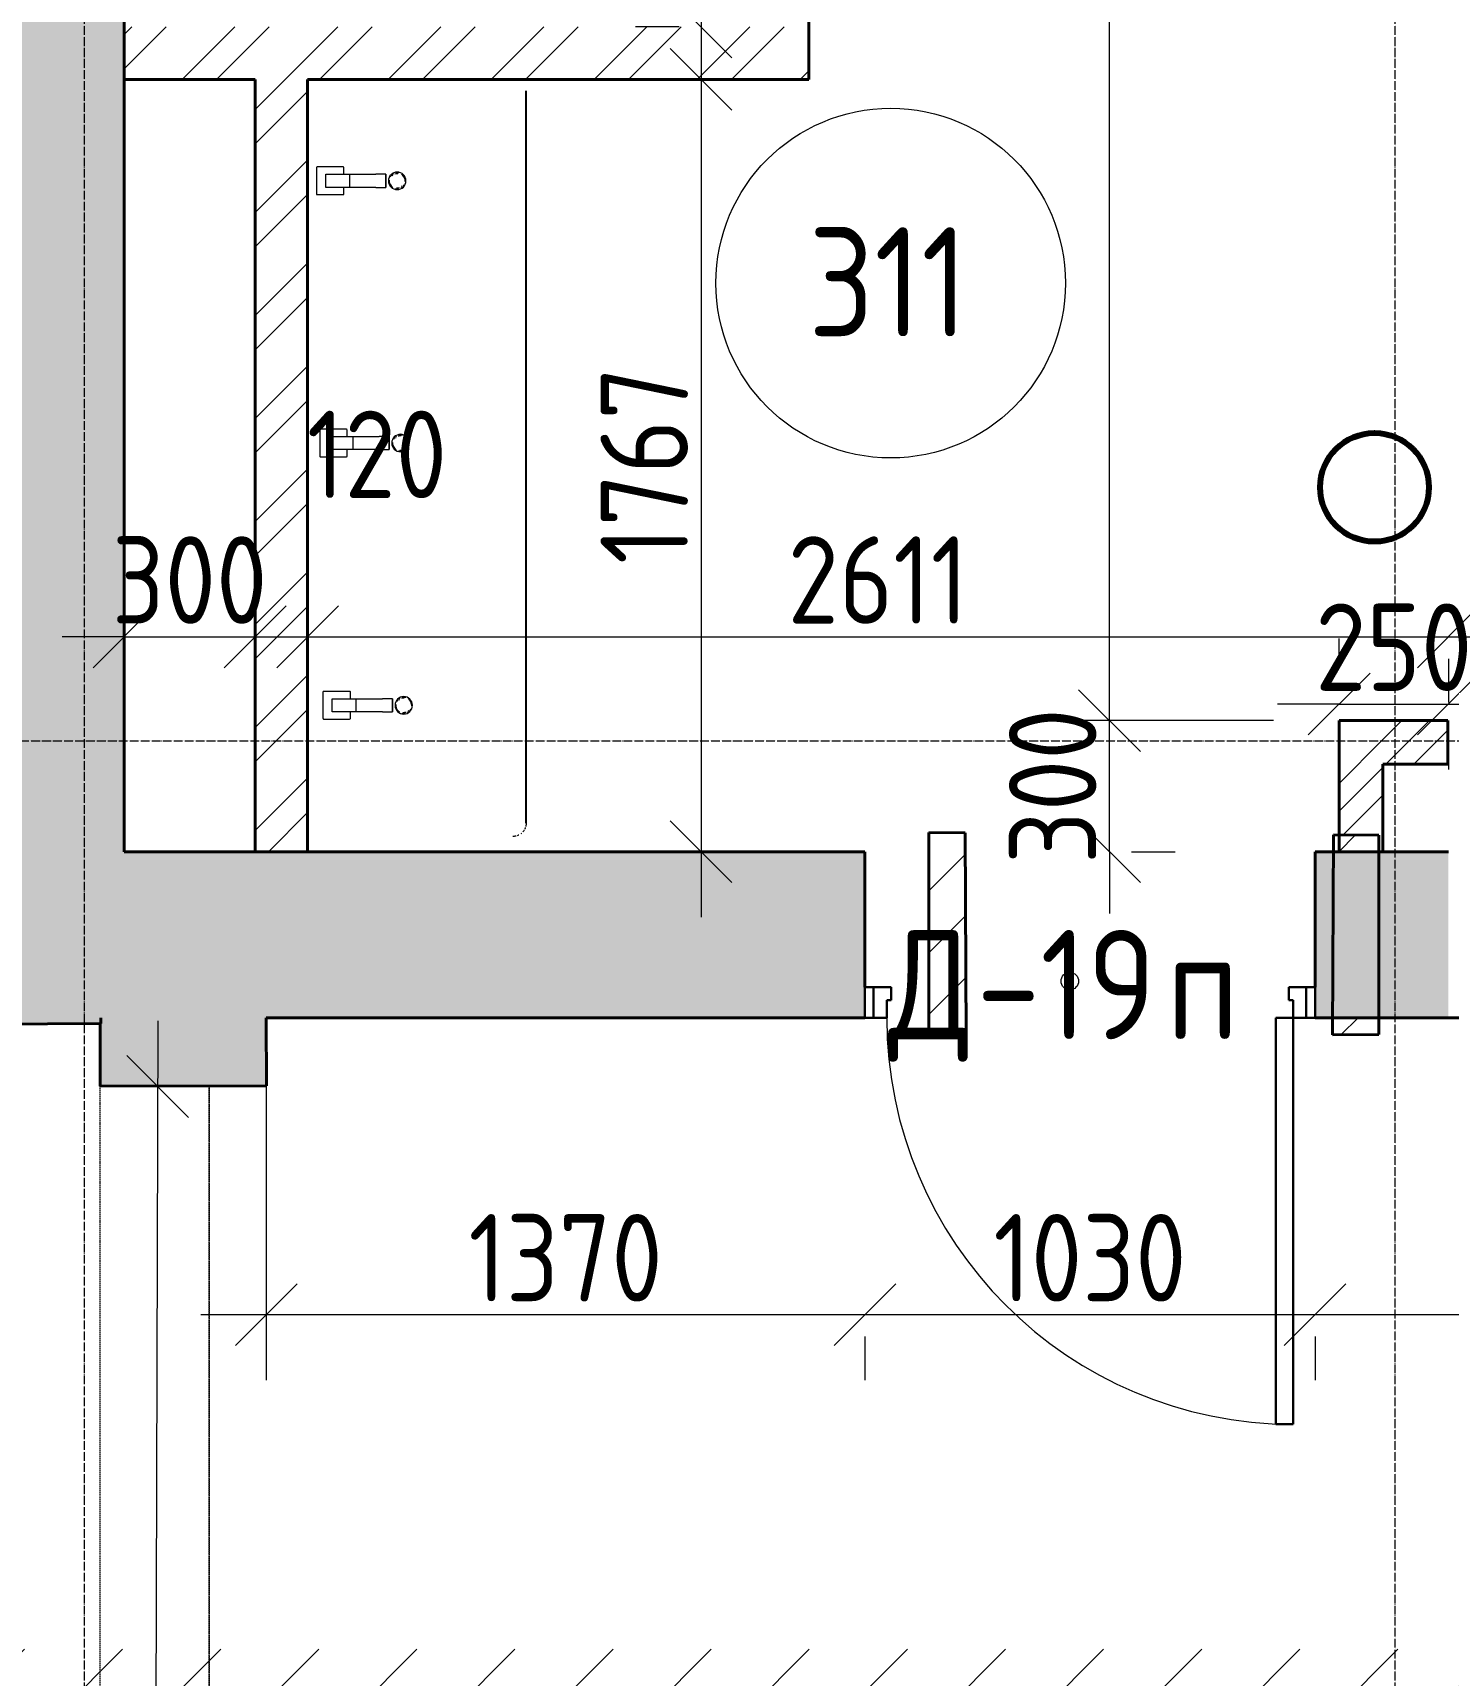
# Model space of a CAD drawing. Header units: millimetres. Extents: x -11886 to 379896, y -8130 to 47743.
# Drawn here: x 223569 to 226808, y 11269 to 15027 of the extents above; entities that cross this region are included whole.
import ezdxf

# ---------------------------------------------------------------- set-up
doc = ezdxf.new("R2010")
doc.units = ezdxf.units.MM
doc.linetypes.add('ADSK_Линия сетки', pattern=[25, 20, -2.5, 0, -2.5])
doc.linetypes.add('ADSK_Сверху', pattern=[4.5, 3, -1.5])
for name, color, linetype, lineweight, true_color in [('Двери', 5, 'Continuous', 18, 0x0000ff), ('планы со стояками отопление_dwg', 7, 'Continuous', 9, 0x767676), ('Сантехника', 5, 'Continuous', 18, 0x0000ff), ('Стены внутренние', 5, 'Continuous', 18, 0x0000ff)]:
    doc.layers.add(name, color=color, linetype=linetype, lineweight=lineweight, true_color=true_color)
for name, color, linetype, lineweight in [('Каркас', 7, 'Continuous', 18), ('Марки дверей', 7, 'Continuous', 20), ('Марки помещений', 7, 'Continuous', 20), ('Оси', 7, 'Continuous', 9), ('Размеры', 7, 'Continuous', 9), ('Стены', 7, 'Continuous', 18), ('Стены разрез', 7, 'Continuous', 40), ('стояки', 7, 'Continuous', 9)]:
    doc.layers.add(name, color=color, linetype=linetype, lineweight=lineweight)
doc.styles.add('GOST Common_1', font='GOST_Common.ttf', dxfattribs={"width": 0.9, "height": 200})
doc.styles.add('GOST Common_2', font='GOST_Common.ttf', dxfattribs={"width": 0.9, "height": 250})
doc.dimstyles.new('ADSK_Основной_2_мм_Округление_до_1_мм', dxfattribs={"dimscale": 304.8, "dimtxt": 201.142999, "dimasz": 0.463911, "dimexe": 0.492126, "dimexo": 0.492126, "dimgap": 0.098425, "dimtad": 1, "dimdec": 0, "dimdsep": 46, "dimtxsty": 'GOST Common_1', "dimblk1": 'OBLIQUE', "dimblk2": 'OBLIQUE', "dimsah": 1, "dimcen": 0.09, "dimdle": 0.492126, "dimazin": 2, "dimtfac": 1, "dimtdec": 4, "dimtix": 1, "dimtmove": 0, "dimatfit": 3, "dimfxl": 1, "dimtvp": 1, "dimtolj": 1, "dimtzin": 0, "dimlwd": 20, "dimlwe": 20, "dimarcsym": 2})
doc.dimstyles.new('ADSK_Основной_2_мм_Округление_до_1_мм_1', dxfattribs={"dimscale": 304.8, "dimtxt": 201.142999, "dimasz": 0.463911, "dimexe": 0.492126, "dimexo": 0.492126, "dimgap": 0.098425, "dimtad": 1, "dimdec": 0, "dimdsep": 46, "dimtxsty": 'GOST Common_1', "dimblk1": 'OBLIQUE', "dimblk2": 'OBLIQUE', "dimsah": 1, "dimcen": 0.09, "dimdle": 0.492126, "dimazin": 2, "dimtfac": 1, "dimtdec": 4, "dimtix": 1, "dimtmove": 1, "dimatfit": 3, "dimfxl": 1, "dimtvp": 1, "dimtolj": 1, "dimtzin": 0, "dimlwd": 20, "dimlwe": 20, "dimarcsym": 2})
pattern_1 = [(45, (215977.25, 150), (-117.8655, 117.8655), []), (45, (216055.83, 150), (-117.8655, 117.8655), [])]
pattern_2 = [(45, (215977.25, 150), (-179.605, 179.605), []), (45, (216040.75, 150), (0, 359.2102), []), (45, (215913.75, 150), (0, 359.2102), [])]

# ---------------------------------------------------------------- blocks, each defined once
blk = doc.blocks.new('Раковина с 2-3 кранами для санузла - 500x1800 3 taps-V208-03 План 3-го этажа')
at = {"layer": 'Сантехника'}
for p, q in [((1018.1, 499.1), (1018.9, 498.2)), ((-490, 189.1), (-460, 189.1)), ((-490, 189.1), (-490, 166.1)), ((-460, 189.1), (-490, 189.1)), ((-460, 166.1), (-460, 189.1)), ((110, 196.6), (140, 196.6)), ((110, 196.6), (110, 173.6)), ((140, 196.6), (110, 196.6)), ((140, 173.6), (140, 196.6)), ((710, 204.1), (740, 204.1)), ((710, 204.1), (710, 181.1)), ((740, 204.1), (710, 204.1)), ((740, 181.1), (740, 204.1)), ((-490, 106.5), (-490, 166.1)), ((-460, 166.1), (-460, 106.5)), ((110, 114), (110, 173.6)), ((140, 173.6), (140, 114)), ((710, 121.5), (710, 181.1)), ((740, 181.1), (740, 121.5)), ((110, 79), (110, 114)), ((140, 114), (110, 114)), ((140, 114), (140, 79)), ((710, 86.5), (710, 121.5)), ((740, 121.5), (710, 121.5)), ((740, 121.5), (740, 86.5)), ((-506.8, 91.2), (-506.8, 31.6)), ((-490, 93.1), (-504.9, 93.1)), ((-490, 71.5), (-490, 106.5)), ((-460, 106.5), (-490, 106.5)), ((-460, 106.5), (-460, 71.5)), ((-445.4, 93.1), (-460, 93.1)), ((-443.5, 31.6), (-443.5, 91.2)), ((93.2, 98.7), (93.2, 39.1)), ((110, 100.6), (95.1, 100.6)), ((110, 59), (110, 79)), ((154.6, 100.6), (140, 100.6)), ((140, 79), (140, 59)), ((156.5, 39.1), (156.5, 98.7)), ((693.2, 106.2), (693.2, 46.6)), ((710, 108.1), (695.1, 108.1)), ((710, 66.5), (710, 86.5)), ((754.6, 108.1), (740, 108.1)), ((740, 86.5), (740, 66.5)), ((756.5, 46.6), (756.5, 106.2)), ((-490, 51.5), (-490, 71.5)), ((-460, 51.5), (-490, 51.5)), ((-460, 71.5), (-460, 51.5)), ((94.7, 37.6), (155, 37.6)), ((140, 59), (110, 59)), ((694.7, 45.1), (755, 45.1)), ((740, 66.5), (710, 66.5)), ((-505.3, 30.1), (-445, 30.1))]:
    blk.add_line(p, q, dxfattribs=at)
at = {"layer": 'Сантехника', "flags": 128}
for points in [[(995, 510), (996.2, 510), (997.4, 509.9), (998.6, 509.8), (999.8, 509.6), (1001, 509.4), (1002.1, 509.1)], [(1004.4, 508.5), (1005.6, 508.1), (1006.7, 507.6), (1007.8, 507.1), (1008.9, 506.6)], [(1010.9, 505.4), (1011.9, 504.8), (1012.9, 504.1), (1013.9, 503.3), (1014.8, 502.6)], [(1022, 493.1), (1022.5, 492), (1023, 490.9), (1023.4, 489.7)], [(1024.1, 487.4), (1024.3, 486.3), (1024.6, 485.1), (1024.7, 483.9), (1024.9, 482.7), (1025, 481.5), (1025, 480.3), (1025, 480)]]:
    blk.add_lwpolyline(points, dxfattribs=at)
at = {"layer": 'Сантехника'}
for centre, radius, start, end in [((-475, 215), 20, 0, 180), ((-475, 215), 18.2, 95.8453, 146.6627), ((-475, 215), 18.2, 85.131, 94.1833), ((-475, 215), 18.2, 52.7593, 62.7191), ((-475, 215), 16.3, 36.8749, 45), ((-475, 215), 16.3, 36.8749, 45), ((-475, 215), 18.2, 45, 49.4056), ((-475, 215), 18.2, 28.9833, 39.7338), ((125, 222.5), 20, 0, 180), ((125, 222.5), 18.2, 165.1578, 180), ((125, 222.5), 18.2, 95.8453, 146.6627), ((125, 222.5), 18.2, 85.131, 94.1833), ((125, 222.5), 18.2, 52.7593, 62.7191), ((125, 222.5), 16.3, 36.8749, 45), ((125, 222.5), 16.3, 36.8749, 45), ((125, 222.5), 18.2, 45, 49.4056), ((125, 222.5), 18.2, 28.9833, 39.7338), ((125, 222.5), 16.3, 0, 18.6206), ((125, 222.5), 16.3, 0, 18.6206), ((125, 222.5), 18.2, 0, 11.3408), ((725, 230), 20, 0, 180), ((725, 230), 20, 180, 360), ((725, 230), 18.2, 165.1578, 180), ((725, 230), 18.2, 180, 191.3408), ((725, 230), 16.3, 175.3673, 180), ((725, 230), 16.3, 175.3673, 180), ((725, 230), 16.3, 180, 198.6206), ((725, 230), 16.3, 180, 198.6206), ((725, 230), 18.2, 95.8453, 146.6627), ((725, 230), 18.2, 85.131, 94.1833), ((725, 230), 18.2, 52.7593, 62.7191), ((725, 230), 16.3, 36.8749, 45), ((725, 230), 16.3, 36.8749, 45), ((725, 230), 18.2, 45, 49.4056), ((725, 230), 18.2, 28.9833, 39.7338), ((725, 230), 16.3, 0, 18.6206), ((725, 230), 16.3, 0, 18.6206), ((725, 230), 16.3, 355.3673, 360), ((725, 230), 16.3, 355.3673, 360), ((725, 230), 18.2, 345.1578, 360), ((725, 230), 18.2, 0, 11.3408), ((-475, 215), 20, 180, 360), ((-475, 215), 18.2, 165.1578, 180), ((-475, 215), 18.2, 180, 191.3408), ((-475, 215), 16.3, 175.3673, 180), ((-475, 215), 16.3, 175.3673, 180), ((-475, 215), 16.3, 180, 198.6206), ((-475, 215), 16.3, 180, 198.6206), ((-475, 215), 18.2, 208.9833, 219.7338), ((-475, 215), 16.3, 216.8749, 225), ((-475, 215), 16.3, 216.8749, 225), ((-475, 215), 18.2, 225, 229.4056), ((-475, 215), 18.2, 232.7593, 242.7191), ((-475, 215), 18.2, 265.131, 274.1833), ((-475, 215), 18.2, 275.8453, 326.6627), ((-475, 215), 16.3, 0, 18.6206), ((-475, 215), 16.3, 0, 18.6206), ((-475, 215), 16.3, 355.3673, 360), ((-475, 215), 16.3, 355.3673, 360), ((-475, 215), 18.2, 345.1578, 360), ((-475, 215), 18.2, 0, 11.3408), ((125, 222.5), 20, 180, 360), ((125, 222.5), 18.2, 180, 191.3408), ((125, 222.5), 16.3, 175.3673, 180), ((125, 222.5), 16.3, 175.3673, 180), ((125, 222.5), 16.3, 180, 198.6206), ((125, 222.5), 16.3, 180, 198.6206), ((125, 222.5), 18.2, 208.9833, 219.7338), ((125, 222.5), 16.3, 216.8749, 225), ((125, 222.5), 16.3, 216.8749, 225), ((125, 222.5), 18.2, 225, 229.4056), ((125, 222.5), 18.2, 232.7593, 242.7191), ((125, 222.5), 18.2, 265.131, 274.1833), ((125, 222.5), 18.2, 275.8453, 326.6627), ((125, 222.5), 16.3, 355.3673, 360), ((125, 222.5), 16.3, 355.3673, 360), ((125, 222.5), 18.2, 345.1578, 360), ((725, 230), 18.2, 208.9833, 219.7338), ((725, 230), 16.3, 216.8749, 225), ((725, 230), 16.3, 216.8749, 225), ((725, 230), 18.2, 225, 229.4056), ((725, 230), 18.2, 232.7593, 242.7191), ((725, 230), 18.2, 265.131, 274.1833), ((725, 230), 18.2, 275.8453, 326.6627), ((-504.9, 91.2), 1.87, 90, 180), ((-504.9, 91.2), 1.87, 120, 150), ((-504.9, 91.2), 1.87, 120, 150), ((-504.9, 91.2), 1.87, 120, 150), ((-445.4, 91.2), 1.87, 0, 90), ((-445.4, 91.2), 1.87, 30, 49.9866), ((-445.4, 91.2), 1.87, 30, 49.9866), ((-445.4, 91.2), 1.87, 30, 49.9866), ((95.1, 98.7), 1.87, 90, 180), ((95.1, 98.7), 1.87, 120, 150), ((95.1, 98.7), 1.87, 120, 150), ((95.1, 98.7), 1.87, 120, 150), ((154.6, 98.7), 1.87, 0, 90), ((154.6, 98.7), 1.87, 30, 60), ((154.6, 98.7), 1.87, 30, 60), ((154.6, 98.7), 1.87, 30, 60), ((695.1, 106.2), 1.87, 90, 180), ((695.1, 106.2), 1.87, 120, 150), ((695.1, 106.2), 1.87, 120, 150), ((695.1, 106.2), 1.87, 120, 150), ((754.6, 106.2), 1.87, 0, 90), ((754.6, 106.2), 1.87, 30, 60), ((754.6, 106.2), 1.87, 30, 60), ((754.6, 106.2), 1.87, 30, 60), ((94.7, 39.1), 1.49, 180, 270), ((155, 39.1), 1.49, 270, 360), ((694.7, 46.6), 1.49, 180, 270), ((755, 46.6), 1.49, 270, 360), ((-505.3, 31.6), 1.49, 180, 270), ((-445, 31.6), 1.49, 270, 360)]:
    blk.add_arc(centre, radius, start, end, dxfattribs=at)
blk = doc.blocks.new('Новые проёмы 3 этаж - Новые проёмы 3 этаж-1676495-03 План 3-го этажа')
at = {"layer": 'Стены'}
h = blk.add_hatch(dxfattribs=at)
h.set_pattern_fill('FP_4', color=256, style=0, pattern_type=2)
h.set_pattern_definition([(45, (0, 0), (-70.7107, 70.7107), [])])
h.paths.add_polyline_path([(9642.1, 12579.8), (9727.7, 12580.2), (9725.5, 13046.3), (9642.1, 13046.3), (9642.1, 12622.9)])
h.paths.add_polyline_path([(10566.1, 12584.2), (10672.1, 12584.6), (10672.1, 12622.9), (10566.3, 12622.9)])
h.paths.add_polyline_path([(10568.5, 13002.9), (10672.1, 13002.9), (10672.1, 13041), (10568.7, 13041.6)])
at = {"layer": 'Стены разрез'}
for p, q in [((9725.5, 13046.3), (9642.1, 13046.8)), ((9642.1, 13046.8), (9642.1, 12579.8)), ((9727.7, 12580.2), (9725.5, 13046.3)), ((10568.7, 13041.6), (10566.1, 12584.2)), ((10672.1, 13041), (10568.7, 13041.6)), ((10672.1, 12584.6), (10672.1, 13041)), ((9642.1, 12579.8), (9727.7, 12580.2)), ((10566.1, 12584.2), (10672.1, 12584.6))]:
    blk.add_line(p, q, dxfattribs=at)
blk = doc.blocks.new('AC_Дверь_Однопольная - Д-19п 1030х2200h-1983139-03 План 3-го этажа')
at = {"layer": 'Двери', "lineweight": 30}
for p, q in [((-465, 1120), (-425, 1120)), ((-465, 190), (-465, 1120)), ((-425, 1120), (-425, 190)), ((-515, 190), (-495, 190)), ((-515, 120), (-515, 190)), ((-495, 190), (-465, 190)), ((-495, 120), (-495, 190)), ((-495, 190), (-495, 120)), ((-425, 190), (-465, 190)), ((-465, 190), (-465, 150)), ((465, 190), (495, 190)), ((465, 150), (465, 190)), ((495, 190), (495, 120)), ((495, 190), (515, 190)), ((495, 120), (495, 190)), ((515, 190), (515, 120)), ((-495, 120), (-515, 120)), ((-455, 120), (-495, 120)), ((-465, 150), (-455, 150)), ((-455, 150), (-455, 120)), ((455, 150), (465, 150)), ((455, 120), (455, 150)), ((495, 120), (455, 120)), ((515, 120), (495, 120))]:
    blk.add_line(p, q, dxfattribs=at)
at = {"layer": 'Двери'}
blk.add_arc((-465, 190), 930, 0, 90, dxfattribs=at)
blk = doc.blocks.new('планы со стояками отопление_dwg-1484427-03 План 3-го этажа')
at = {"layer": 'стояки', "color": 246, "lineweight": 80, "true_color": 0x7f001f}
blk.add_circle((181761, 337452.9), 124.3, dxfattribs=at)
blk = doc.blocks.new('ADSK_Марка_Помещение_ОдноЗначение - Номер-247393-03 План 3-го этажа')
at = {"layer": 'Марки помещений'}
blk.add_circle((0, 0), 4, dxfattribs=at)
blk = doc.blocks.new('ADSK_Марка_Дверь - Типоразмер_ADSK_Марка-58376-03 План 3-го этажа')
at = {"layer": 'Марки дверей', "lineweight": 9}
blk.add_circle((0, 0), 0.2, dxfattribs=at)
blk = doc.blocks.new('_Oblique')
at = {"color": 0, "linetype": 'ByBlock', "lineweight": -2}
blk.add_line((-0.5, -0.5), (0.5, 0.5), dxfattribs=at)
blk = doc.blocks.new('*D2280')
at = {"layer": 'Defpoints', "color": 0, "transparency": 16777216}
for p in [(224103.4, 12772.9), (225473.4, 12193.7), (225473.4, 12093.7)]:
    blk.add_point(p, dxfattribs=at)
at = {"layer": 'Размеры', "color": 0, "lineweight": 20, "transparency": 16777216}
for p, q in [((224103.4, 12622.9), (224103.4, 11943.7)), ((223953.4, 12093.7), (225623.4, 12093.7)), ((225473.4, 12043.7), (225473.4, 11943.7))]:
    blk.add_line(p, q, dxfattribs=at)
at = {"layer": 'Размеры', "color": 0, "lineweight": 20, "transparency": 16777216, "xscale": 141.4, "yscale": 141.4, "zscale": 141.4, "rotation": 180}
blk.add_blockref('_Oblique', (224103.4, 12093.7), dxfattribs=at)
at = {"layer": 'Размеры', "color": 0, "lineweight": 20, "transparency": 16777216, "xscale": 141.4, "yscale": 141.4, "zscale": 141.4}
blk.add_blockref('_Oblique', (225473.4, 12093.7), dxfattribs=at)
at = {"layer": 'Размеры', "color": 0, "lineweight": 20, "transparency": 16777216, "insert": (224788.4, 12223.7), "char_height": 200, "width": 560.473, "attachment_point": 5, "style": 'GOST Common_1'}
blk.add_mtext('\\A1;1370', dxfattribs=at)
blk = doc.blocks.new('*D2281')
at = {"layer": 'Defpoints', "color": 0, "transparency": 16777216}
for p in [(225473.4, 12193.7), (226503.4, 12193.7), (226503.4, 12093.7)]:
    blk.add_point(p, dxfattribs=at)
at = {"layer": 'Размеры', "color": 0, "lineweight": 20, "transparency": 16777216}
for p, q in [((225323.4, 12093.7), (226653.4, 12093.7)), ((225473.4, 12043.7), (225473.4, 11943.7)), ((226503.4, 12043.7), (226503.4, 11943.7))]:
    blk.add_line(p, q, dxfattribs=at)
at = {"layer": 'Размеры', "color": 0, "lineweight": 20, "transparency": 16777216, "xscale": 141.4, "yscale": 141.4, "zscale": 141.4, "rotation": 180}
blk.add_blockref('_Oblique', (225473.4, 12093.7), dxfattribs=at)
at = {"layer": 'Размеры', "color": 0, "lineweight": 20, "transparency": 16777216, "xscale": 141.4, "yscale": 141.4, "zscale": 141.4}
blk.add_blockref('_Oblique', (226503.4, 12093.7), dxfattribs=at)
at = {"layer": 'Размеры', "color": 0, "lineweight": 20, "transparency": 16777216, "insert": (225988.4, 12223.7), "char_height": 200, "width": 560.473, "attachment_point": 5, "style": 'GOST Common_1'}
blk.add_mtext('\\A1;1030', dxfattribs=at)
blk = doc.blocks.new('*D2282')
at = {"layer": 'Defpoints', "color": 0, "transparency": 16777216}
for p in [(228402.4, 12772.9), (226503.4, 12193.7), (228402.4, 12093.7)]:
    blk.add_point(p, dxfattribs=at)
at = {"layer": 'Размеры', "color": 0, "lineweight": 20, "transparency": 16777216}
for p, q in [((228402.4, 12622.9), (228402.4, 11943.7)), ((226353.4, 12093.7), (228552.4, 12093.7)), ((226503.4, 12043.7), (226503.4, 11943.7))]:
    blk.add_line(p, q, dxfattribs=at)
at = {"layer": 'Размеры', "color": 0, "lineweight": 20, "transparency": 16777216, "xscale": 141.4, "yscale": 141.4, "zscale": 141.4, "rotation": 180}
blk.add_blockref('_Oblique', (226503.4, 12093.7), dxfattribs=at)
at = {"layer": 'Размеры', "color": 0, "lineweight": 20, "transparency": 16777216, "xscale": 141.4, "yscale": 141.4, "zscale": 141.4}
blk.add_blockref('_Oblique', (228402.4, 12093.7), dxfattribs=at)
at = {"layer": 'Размеры', "color": 0, "lineweight": 20, "transparency": 16777216, "insert": (227452.9, 12223.7), "char_height": 200, "width": 560.473, "attachment_point": 5, "style": 'GOST Common_1'}
blk.add_mtext('\\A1;1899', dxfattribs=at)
blk = doc.blocks.new('*D2284')
at = {"layer": 'Defpoints', "color": 0, "transparency": 16777216}
for p in [(223778.1, 13744.5), (224078.1, 13744.5), (224078.1, 13644.5)]:
    blk.add_point(p, dxfattribs=at)
at = {"layer": 'Размеры', "color": 0, "lineweight": 20, "transparency": 16777216}
for p, q in [((223778.1, 13644.5), (223636.7, 13644.5)), ((223778.1, 13644.5), (224078.1, 13644.5)), ((224078.1, 13644.5), (224219.5, 13644.5)), ((223778.1, 13594.5), (223778.1, 13494.5)), ((224078.1, 13594.5), (224078.1, 13494.5))]:
    blk.add_line(p, q, dxfattribs=at)
at = {"layer": 'Размеры', "color": 0, "lineweight": 20, "transparency": 16777216, "xscale": 141.4, "yscale": 141.4, "zscale": 141.4}
blk.add_blockref('_Oblique', (223778.1, 13644.5), dxfattribs=at)
at = {"layer": 'Размеры', "color": 0, "lineweight": 20, "transparency": 16777216, "xscale": 141.4, "yscale": 141.4, "zscale": 141.4, "rotation": 180}
blk.add_blockref('_Oblique', (224078.1, 13644.5), dxfattribs=at)
at = {"layer": 'Размеры', "color": 0, "lineweight": 20, "transparency": 16777216, "insert": (223928.1, 13774.5), "char_height": 200, "width": 454.106, "attachment_point": 5, "style": 'GOST Common_1'}
blk.add_mtext('\\A1;300', dxfattribs=at)
blk = doc.blocks.new('*D2285')
at = {"layer": 'Defpoints', "color": 0, "transparency": 16777216}
for p in [(224078.1, 13744.5), (224198.1, 13744.5), (224198.1, 13644.5)]:
    blk.add_point(p, dxfattribs=at)
at = {"layer": 'Размеры', "color": 0, "lineweight": 20, "transparency": 16777216}
for p, q in [((223928.1, 13644.5), (224348.1, 13644.5)), ((224078.1, 13594.5), (224078.1, 13494.5)), ((224198.1, 13594.5), (224198.1, 13494.5))]:
    blk.add_line(p, q, dxfattribs=at)
at = {"layer": 'Размеры', "color": 0, "lineweight": 20, "transparency": 16777216, "xscale": 141.4, "yscale": 141.4, "zscale": 141.4, "rotation": 180}
blk.add_blockref('_Oblique', (224078.1, 13644.5), dxfattribs=at)
at = {"layer": 'Размеры', "color": 0, "lineweight": 20, "transparency": 16777216, "xscale": 141.4, "yscale": 141.4, "zscale": 141.4}
blk.add_blockref('_Oblique', (224198.1, 13644.5), dxfattribs=at)
at = {"layer": 'Размеры', "color": 0, "lineweight": 20, "transparency": 16777216, "insert": (224196.5, 14161.9), "char_height": 200, "width": 409.104, "attachment_point": 1, "line_spacing_factor": 1.022761, "style": 'GOST Common_1'}
blk.add_mtext('\\A1;120', dxfattribs=at)
blk = doc.blocks.new('*D2286')
at = {"layer": 'Defpoints', "color": 0, "transparency": 16777216}
for p in [(224198.1, 13744.5), (226808.6, 13744.5), (226808.6, 13644.5)]:
    blk.add_point(p, dxfattribs=at)
at = {"layer": 'Размеры', "color": 0, "lineweight": 20, "transparency": 16777216}
for p, q in [((224048.1, 13644.5), (226958.6, 13644.5)), ((224198.1, 13594.5), (224198.1, 13494.5)), ((226808.6, 13594.5), (226808.6, 13494.5))]:
    blk.add_line(p, q, dxfattribs=at)
at = {"layer": 'Размеры', "color": 0, "lineweight": 20, "transparency": 16777216, "xscale": 141.4, "yscale": 141.4, "zscale": 141.4, "rotation": 180}
blk.add_blockref('_Oblique', (224198.1, 13644.5), dxfattribs=at)
at = {"layer": 'Размеры', "color": 0, "lineweight": 20, "transparency": 16777216, "xscale": 141.4, "yscale": 141.4, "zscale": 141.4}
blk.add_blockref('_Oblique', (226808.6, 13644.5), dxfattribs=at)
at = {"layer": 'Размеры', "color": 0, "lineweight": 20, "transparency": 16777216, "insert": (225503.3, 13774.5), "char_height": 200, "width": 515.472, "attachment_point": 5, "style": 'GOST Common_1'}
blk.add_mtext('\\A1;2611', dxfattribs=at)
blk = doc.blocks.new('*D2291')
at = {"layer": 'Defpoints', "color": 0, "transparency": 16777216}
for p in [(223723.7, 12616.3), (223846, 9252), (223946, 9251.7)]:
    blk.add_point(p, dxfattribs=at)
at = {"layer": 'Размеры', "color": 0, "lineweight": 20, "transparency": 16777216}
for p, q in [((223855.3, 12765.9), (223845.6, 9102)), ((223873.7, 12615.9), (224004.9, 12615.6)), ((223796, 9252.1), (223696, 9252.4))]:
    blk.add_line(p, q, dxfattribs=at)
at = {"layer": 'Размеры', "color": 0, "lineweight": 20, "transparency": 16777216, "xscale": 141.4, "yscale": 141.4, "zscale": 141.4}
for p, rotation in [((223854.9, 12615.9), 89.84855052735752), ((223846, 9252), 269.8485505273575)]:
    blk.add_blockref('_Oblique', p, dxfattribs=dict(at, rotation=rotation))
at = {"layer": 'Размеры', "color": 0, "lineweight": 20, "transparency": 16777216, "insert": (223720.4, 10934.3), "char_height": 200, "width": 625.93, "attachment_point": 5, "rotation": 89.8486, "style": 'GOST Common_1'}
blk.add_mtext('\\A1;3364', dxfattribs=at)
blk = doc.blocks.new('*D2330')
at = {"layer": 'Defpoints', "color": 0, "transparency": 16777216}
for p in [(225198.4, 14920.1), (225098.4, 13152.9), (225198.4, 13152.9)]:
    blk.add_point(p, dxfattribs=at)
at = {"layer": 'Размеры', "color": 0, "lineweight": 20, "transparency": 16777216}
for p, q in [((225098.4, 15070.1), (225098.4, 13002.9)), ((225048.4, 14920.1), (224948.4, 14920.1)), ((225048.4, 13152.9), (224948.4, 13152.9))]:
    blk.add_line(p, q, dxfattribs=at)
at = {"layer": 'Размеры', "color": 0, "lineweight": 20, "transparency": 16777216, "xscale": 141.4, "yscale": 141.4, "zscale": 141.4}
for p, rotation in [((225098.4, 14920.1), 90), ((225098.4, 13152.9), 270)]:
    blk.add_blockref('_Oblique', p, dxfattribs=dict(at, rotation=rotation))
at = {"layer": 'Размеры', "color": 0, "lineweight": 20, "transparency": 16777216, "insert": (224968.4, 14036.5), "char_height": 200, "width": 560.473, "attachment_point": 5, "rotation": 90, "style": 'GOST Common_1'}
blk.add_mtext('\\A1;1767', dxfattribs=at)
blk = doc.blocks.new('*D2392')
at = {"layer": 'Defpoints', "color": 0, "transparency": 16777216}
for p in [(226033.1, 13452.9), (226558.6, 13452.9), (225933.1, 13152.9)]:
    blk.add_point(p, dxfattribs=at)
at = {"layer": 'Размеры', "color": 0, "lineweight": 20, "transparency": 16777216}
for p, q in [((226033.1, 13452.9), (226033.1, 13594.3)), ((226408.6, 13452.9), (225883.1, 13452.9)), ((226033.1, 13152.9), (226033.1, 13452.9)), ((226033.1, 13152.9), (226033.1, 13011.5)), ((226083.1, 13152.9), (226183.1, 13152.9))]:
    blk.add_line(p, q, dxfattribs=at)
at = {"layer": 'Размеры', "color": 0, "lineweight": 20, "transparency": 16777216, "xscale": 141.4, "yscale": 141.4, "zscale": 141.4}
for p, rotation in [((226033.1, 13452.9), 270), ((226033.1, 13152.9), 90)]:
    blk.add_blockref('_Oblique', p, dxfattribs=dict(at, rotation=rotation))
at = {"layer": 'Размеры', "color": 0, "lineweight": 20, "transparency": 16777216, "insert": (225903.1, 13302.9), "char_height": 200, "width": 454.106, "attachment_point": 5, "rotation": 90, "style": 'GOST Common_1'}
blk.add_mtext('\\A1;300', dxfattribs=at)
blk = doc.blocks.new('*D2393')
at = {"layer": 'Defpoints', "color": 0, "transparency": 16777216}
for p in [(226033.1, 19788.6), (226198.6, 19788.6), (226558.6, 13452.9)]:
    blk.add_point(p, dxfattribs=at)
at = {"layer": 'Размеры', "color": 0, "lineweight": 20, "transparency": 16777216}
for p, q in [((226033.1, 13302.9), (226033.1, 19938.6)), ((226048.6, 19788.6), (225883.1, 19788.6)), ((226408.6, 13452.9), (225883.1, 13452.9))]:
    blk.add_line(p, q, dxfattribs=at)
at = {"layer": 'Размеры', "color": 0, "lineweight": 20, "transparency": 16777216, "xscale": 141.4, "yscale": 141.4, "zscale": 141.4}
for p, rotation in [((226033.1, 19788.6), 90), ((226033.1, 13452.9), 270)]:
    blk.add_blockref('_Oblique', p, dxfattribs=dict(at, rotation=rotation))
at = {"layer": 'Размеры', "color": 0, "lineweight": 20, "transparency": 16777216, "insert": (225903.1, 16620.8), "char_height": 200, "width": 605.475, "attachment_point": 5, "rotation": 90, "style": 'GOST Common_1'}
blk.add_mtext('\\A1;6336', dxfattribs=at)
blk = doc.blocks.new('*D2401')
at = {"layer": 'Defpoints', "color": 0, "transparency": 16777216}
for p in [(225198.4, 20558.6), (225098.4, 15040.1), (225198.4, 15040.1)]:
    blk.add_point(p, dxfattribs=at)
at = {"layer": 'Размеры', "color": 0, "lineweight": 20, "transparency": 16777216}
for p, q in [((225098.4, 20708.6), (225098.4, 14890.1)), ((225048.4, 20558.6), (224948.4, 20558.6)), ((225048.4, 15040.1), (224948.4, 15040.1))]:
    blk.add_line(p, q, dxfattribs=at)
at = {"layer": 'Размеры', "color": 0, "lineweight": 20, "transparency": 16777216, "xscale": 141.4, "yscale": 141.4, "zscale": 141.4}
for p, rotation in [((225098.4, 20558.6), 90), ((225098.4, 15040.1), 270)]:
    blk.add_blockref('_Oblique', p, dxfattribs=dict(at, rotation=rotation))
at = {"layer": 'Размеры', "color": 0, "lineweight": 20, "transparency": 16777216, "insert": (224968.4, 17799.4), "char_height": 200, "width": 560.473, "attachment_point": 5, "rotation": 90, "style": 'GOST Common_1'}
blk.add_mtext('\\A1;5519', dxfattribs=at)
blk = doc.blocks.new('*D2402')
at = {"layer": 'Defpoints', "color": 0, "transparency": 16777216}
for p in [(225198.4, 15040.1), (225098.4, 14920.1), (225198.4, 14920.1)]:
    blk.add_point(p, dxfattribs=at)
at = {"layer": 'Размеры', "color": 0, "lineweight": 20, "transparency": 16777216}
for p, q in [((224957, 15256.7), (225098.4, 15256.7)), ((225098.4, 15256.7), (225098.4, 15040.1)), ((225098.4, 15190.1), (225098.4, 14770.1)), ((225048.4, 15040.1), (224948.4, 15040.1)), ((225048.4, 14920.1), (224948.4, 14920.1))]:
    blk.add_line(p, q, dxfattribs=at)
at = {"layer": 'Размеры', "color": 0, "lineweight": 20, "transparency": 16777216, "xscale": 141.4, "yscale": 141.4, "zscale": 141.4}
for p, rotation in [((225098.4, 15040.1), 90), ((225098.4, 14920.1), 270)]:
    blk.add_blockref('_Oblique', p, dxfattribs=dict(at, rotation=rotation))
at = {"layer": 'Размеры', "color": 0, "lineweight": 20, "transparency": 16777216, "insert": (224640.7, 15215.5), "char_height": 200, "width": 409.104, "attachment_point": 1, "rotation": 90, "line_spacing_factor": 1.022761, "style": 'GOST Common_1'}
blk.add_mtext('\\A1;120', dxfattribs=at)
blk = doc.blocks.new('*D2422')
at = {"layer": 'Defpoints', "color": 0, "transparency": 16777216}
for p in [(226808.6, 13590.8), (226808.6, 13490.8), (226558.6, 13452.9)]:
    blk.add_point(p, dxfattribs=at)
at = {"layer": 'Размеры', "color": 0, "lineweight": 20, "transparency": 16777216}
for p, q in [((226558.6, 13602.9), (226558.6, 13640.8)), ((226558.6, 13490.8), (226417.2, 13490.8)), ((226558.6, 13490.8), (226808.6, 13490.8)), ((226808.6, 13490.8), (226950, 13490.8)), ((226808.6, 13440.8), (226808.6, 13340.8))]:
    blk.add_line(p, q, dxfattribs=at)
at = {"layer": 'Размеры', "color": 0, "lineweight": 20, "transparency": 16777216, "xscale": 141.4, "yscale": 141.4, "zscale": 141.4}
blk.add_blockref('_Oblique', (226558.6, 13490.8), dxfattribs=at)
at = {"layer": 'Размеры', "color": 0, "lineweight": 20, "transparency": 16777216, "xscale": 141.4, "yscale": 141.4, "zscale": 141.4, "rotation": 180}
blk.add_blockref('_Oblique', (226808.6, 13490.8), dxfattribs=at)
at = {"layer": 'Размеры', "color": 0, "lineweight": 20, "transparency": 16777216, "insert": (226683.6, 13620.8), "char_height": 200, "width": 454.106, "attachment_point": 5, "style": 'GOST Common_1'}
blk.add_mtext('\\A1;250', dxfattribs=at)

msp = doc.modelspace()

# ---------------------------------------------------------------- hatches: boundary and pattern name
at = {"lineweight": 13, "true_color": 0x636466, "transparency": 33554559}
h = msp.add_hatch(dxfattribs=at)
h.set_pattern_fill('ANSI31', color=251, scale=50)
h.set_pattern_definition([(45, (215977.25, 85026.59), (-112.2532, 112.2532), [])])
h.paths.add_polyline_path([(265910.66, 8682.3), (272191.2, 8682.3), (272009.87, 43909.21), (262010.47, 43909.21), (262010.47, 21084.06), (262697.11, 21054.57), (262698.93, 11328.12), (216748.38, 11328.12), (216748.38, 8679.25), (216267.75, 8679.25), (216267.75, 456.79), (224250.25, 422.02), (224250.25, 2336.48), (234949.9, 2336.48), (234949.9, -2582.57), (247313.65, -2582.57), (247313.65, 2335.74), (258014.19, 2256.79), (258014.19, 300.23), (265910.66, 300.23)])
at = {"layer": 'Стены внутренние', "true_color": 0xc0c0c0}
for points in [[(223449.15, 13152.88), (223778.06, 13152.88), (223778.06, 20558.63), (223398.06, 20558.63), (223398.06, 13152.88), (223448.76, 13152.88)], [(222968.12, 12753.64), (223724.64, 12760.1), (223721.4, 13140.09), (222964.88, 13133.63), (222967.3, 12850.5)], [(223723.68, 12616.29), (224103.67, 12617.04), (224103.37, 12772.88), (223724.53, 12772.88), (223723.68, 12760.09), (223723.39, 12760.09), (223723.68, 12617.04)]]:
    msp.add_hatch(color=9, dxfattribs=at).paths.add_polyline_path(points)
at = {"layer": 'Стены внутренние', "lineweight": 9}
h = msp.add_hatch(dxfattribs=at)
h.set_pattern_fill('FP_2', color=256, style=0, pattern_type=2)
h.set_pattern_definition(pattern_1)
h.paths.add_polyline_path([(223778.06, 14920.12), (225345.06, 14920.12), (225345.06, 15040.12), (223778.06, 15040.12)])
h = msp.add_hatch(dxfattribs=at)
h.set_pattern_fill('FP_2', color=256, style=0, pattern_type=2)
h.set_pattern_definition(pattern_1)
h.paths.add_polyline_path([(224198.06, 13152.88), (224198.06, 14920.12), (224078.06, 14920.12), (224078.06, 13152.88)])
h = msp.add_hatch(dxfattribs=at)
h.set_pattern_fill('FP_1', color=256, style=0, pattern_type=2)
h.set_pattern_definition(pattern_2)
h.paths.add_polyline_path([(226649.34, 13152.88), (226658.57, 13152.88), (226658.57, 13452.88), (226558.57, 13452.88), (226558.57, 13191.54), (226649.34, 13191.03)])
h = msp.add_hatch(dxfattribs=at)
h.set_pattern_fill('FP_1', color=256, style=0, pattern_type=2)
h.set_pattern_definition(pattern_2)
h.paths.add_polyline_path([(226807.57, 13352.88), (226807.57, 13452.88), (226658.57, 13452.88), (226658.57, 13352.88)])
at = {"layer": 'Стены внутренние', "true_color": 0xc0c0c0}
h = msp.add_hatch(color=9, dxfattribs=at)
h.paths.add_polyline_path([(226808.57, 12772.88), (226808.57, 13152.88), (226503.37, 13152.88), (226503.37, 12772.88)])
h.paths.add_polyline_path([(223724.64, 12772.88), (225473.37, 12772.88), (225473.37, 13152.88), (223398.06, 13152.88), (223398.06, 13137.33), (223721.4, 13140.09), (223724.53, 12772.88)])

# ---------------------------------------------------------------- linework, layer by layer
at = {"color": 5}
msp.add_line((224698.06, 13217.88), (224698.06, 14893.92), dxfattribs=at)
at = {"layer": 'Каркас', "color": 253, "linetype": 'ADSK_Сверху', "true_color": 0xb2b2b2}
for p, q in [((223723.39, 12760.09), (223722.9, 12760.09)), ((223722.9, 12760.09), (223722.9, 9086.79)), ((223723.68, 12616.29), (223723.39, 12760.09)), ((223972.9, 12616.78), (223723.68, 12616.29)), ((223972.9, 9251.63), (223972.9, 12616.78))]:
    msp.add_line(p, q, dxfattribs=at)
at = {"layer": 'Каркас', "color": 253, "linetype": 'ADSK_Сверху', "true_color": 0xaaaaaa}
for p, q in [((223722.9, 12760.09), (223722.9, 9086.79)), ((223722.9, 12760.09), (223723.39, 12760.09)), ((223723.39, 12760.09), (223723.68, 12616.29)), ((223723.68, 12616.29), (223972.9, 12616.78)), ((223972.9, 12616.78), (223972.9, 9251.63))]:
    msp.add_line(p, q, dxfattribs=at)
at = {"layer": 'Оси', "linetype": 'ADSK_Линия сетки'}
for p, q in [((223687.16, -5309.21), (223687.16, 21818.8)), ((226687.16, -5309.21), (226687.16, 21818.8)), ((204891.03, 13406.79), (273118.97, 13406.79))]:
    msp.add_line(p, q, dxfattribs=at)
at = {"layer": 'Стены внутренние', "color": 18, "lineweight": 40, "true_color": 0x000000}
for p, q in [((223778.06, 13152.88), (223778.06, 20558.63)), ((225345.06, 14920.12), (225345.06, 15240.13)), ((223778.06, 14920.12), (224078.06, 14920.12)), ((224078.06, 14920.12), (224078.06, 13152.88)), ((224198.06, 13152.88), (224198.06, 14920.12)), ((224198.06, 14920.12), (225345.06, 14920.12)), ((226558.57, 13452.88), (226558.57, 13152.88)), ((226807.57, 13452.88), (226558.57, 13452.88)), ((226807.57, 13352.88), (226807.57, 13452.88)), ((226658.57, 13152.88), (226658.57, 13352.88)), ((226658.57, 13352.88), (226807.57, 13352.88)), ((225473.37, 13152.88), (223778.06, 13152.88)), ((225473.37, 12842.88), (225473.37, 13152.88)), ((226808.57, 13152.88), (226503.37, 13152.88)), ((226503.37, 13152.88), (226503.37, 12842.88)), ((222571.32, 12750.26), (223724.64, 12760.1)), ((223723.39, 12760.09), (223723.68, 12616.29)), ((223724.53, 12772.88), (223724.64, 12760.1)), ((224103.37, 12772.88), (225473.37, 12772.88)), ((224103.67, 12617.04), (224103.37, 12772.88)), ((226503.37, 12772.88), (228402.42, 12772.88)), ((223723.68, 12616.29), (224103.67, 12617.04))]:
    msp.add_line(p, q, dxfattribs=at)

# ---------------------------------------------------------------- block references
at = {"layer": 'Двери', "rotation": 180}
msp.add_blockref('AC_Дверь_Однопольная - Д-19п 1030х2200h-1983139-03 План 3-го этажа', (225988.37, 12962.88), dxfattribs=at)
at = {"layer": 'Марки дверей', "xscale": 99.99999999999993, "yscale": 99.99999999999993, "zscale": 99.99999999999993}
msp.add_blockref('ADSK_Марка_Дверь - Типоразмер_ADSK_Марка-58376-03 План 3-го этажа', (225942.21, 12856.72), dxfattribs=at)
at = {"layer": 'Марки помещений', "xscale": 99.99999999999993, "yscale": 99.99999999999993, "zscale": 99.99999999999993}
msp.add_blockref('ADSK_Марка_Помещение_ОдноЗначение - Номер-247393-03 План 3-го этажа', (225532.41, 14453.88), dxfattribs=at)
at = {"layer": 'планы со стояками отопление_dwg', "color": 6, "true_color": 0xff00ff}
msp.add_blockref('планы со стояками отопление_dwg-1484427-03 План 3-го этажа', (44878.56, -323466.25), dxfattribs=at)
at = {"layer": 'Сантехника', "rotation": 269.9999999999999}
msp.add_blockref('Раковина с 2-3 кранами для санузла - 500x1800 3 taps-V208-03 План 3-го этажа', (224188.06, 14212.88), dxfattribs=at)
at = {"layer": 'Стены'}
msp.add_blockref('Новые проёмы 3 этаж - Новые проёмы 3 этаж-1676495-03 План 3-го этажа', (215977.25, 150), dxfattribs=at)

# ---------------------------------------------------------------- texts
at = {"layer": 'Марки дверей', "lineweight": 9, "char_height": 250, "attachment_point": 1, "style": 'GOST Common_2'}
for s, insert, width in [('\\fGOST Common|b0|i0|c204|p34|;\\W.9;Д', (225526.23, 12973.73), 245.3164), ('-19', (225728.64, 12973.73), 526.7087), ('\\fGOST Common|b0|i0|c204|p34|;\\W.9;п', (226163.22, 12973.73), 194.8101)]:
    msp.add_mtext(s, dxfattribs=dict(at, insert=insert, width=width))
at = {"layer": 'Марки помещений', "lineweight": 9, "insert": (225343.86, 14581.61), "char_height": 250, "width": 468.9872, "attachment_point": 1, "style": 'GOST Common_2'}
msp.add_mtext('311', dxfattribs=at)

# ---------------------------------------------------------------- dimensions: what is measured, and where the dimension line sits
at = {"layer": 'Размеры', "lineweight": 20}
for base, p1, p2, angle, override, picture, middle in [((225098.44, 15040.12), (225198.42, 20558.63), (225198.42, 15040.12), 90, {"dimpost": '<>', "dimfxl": 5518.514123}, '*D2401', (224968.44, 17799.37)), ((226033.05, 19788.63), (226558.57, 13452.88), (226198.57, 19788.63), 90, {"dimpost": '<>', "dimfxl": 6345.970265}, '*D2393', (225903.05, 16620.76)), ((225098.44, 13152.88), (225198.42, 14920.12), (225198.42, 13152.88), 90, {"dimpost": '<>', "dimfxl": 1767.236708}, '*D2330', (224968.44, 14036.5)), ((226033.05, 13452.88), (225933.07, 13152.88), (226558.57, 13452.88), 90, {"dimpost": '<>', "dimfxl": 693.724176}, '*D2392', (225903.05, 13302.88)), ((223845.98, 9251.96), (223723.68, 12616.29), (223945.96, 9251.7), 89.84855, {"dimpost": '<>', "dimfxl": 3371.930151}, '*D2291', (223720.42, 10934.3))]:
    dim = msp.add_linear_dim(base=base, p1=p1, p2=p2, angle=angle, dimstyle='ADSK_Основной_2_мм_Округление_до_1_мм', override=override, dxfattribs=at)
    dim.commit()
    dim.dimension.update_dxf_attribs({"geometry": picture, "text_midpoint": middle})
dim = msp.add_linear_dim(base=(225098.44, 14920.12), p1=(225198.42, 15040.12), p2=(225198.42, 14920.12), angle=90, dimstyle='ADSK_Основной_2_мм_Округление_до_1_мм_1', override={"dimpost": '<>', "dimfxl": 120}, dxfattribs=at)
dim.commit()
dim.dimension.update_dxf_attribs({"geometry": '*D2402', "text_midpoint": (224940.4, 15256.72), "dimtype": 160, "text_rotation": 90})
dim = msp.add_linear_dim(base=(224198.06, 13644.51), p1=(224078.06, 13744.49), p2=(224198.06, 13744.49), dimstyle='ADSK_Основной_2_мм_Округление_до_1_мм_1', override={"dimpost": '<>', "dimfxl": 120}, dxfattribs=at)
dim.commit()
dim.dimension.update_dxf_attribs({"geometry": '*D2285', "text_midpoint": (224401.1, 13865.25), "dimtype": 160})
for base, p1, p2, override, picture, middle in [((224078.06, 13644.51), (223778.06, 13744.49), (224078.06, 13744.49), {"dimpost": '<>', "dimfxl": 300}, '*D2284', (223928.06, 13774.51)), ((226808.57, 13644.51), (224198.06, 13744.49), (226808.57, 13744.49), {"dimpost": '<>', "dimfxl": 2610.510471}, '*D2286', (225503.32, 13774.51)), ((226808.57, 13490.79), (226558.57, 13452.88), (226808.57, 13590.77), {"dimpost": '<>', "dimfxl": 285.507283}, '*D2422', (226683.57, 13620.79)), ((225473.37, 12093.69), (224103.37, 12772.88), (225473.37, 12193.68), {"dimpost": '<>', "dimfxl": 1487.40692}, '*D2280', (224788.37, 12223.69)), ((228402.42, 12093.69), (226503.37, 12193.68), (228402.42, 12772.88), {"dimpost": '<>', "dimfxl": 1985.413271}, '*D2282', (227452.89, 12223.69)), ((226503.37, 12093.69), (225473.37, 12193.68), (226503.37, 12193.68), {"dimpost": '<>', "dimfxl": 1030}, '*D2281', (225988.37, 12223.69))]:
    dim = msp.add_linear_dim(base=base, p1=p1, p2=p2, dimstyle='ADSK_Основной_2_мм_Округление_до_1_мм', override=override, dxfattribs=at)
    dim.commit()
    dim.dimension.update_dxf_attribs({"geometry": picture, "text_midpoint": middle})

doc.saveas('drawing.dxf')
